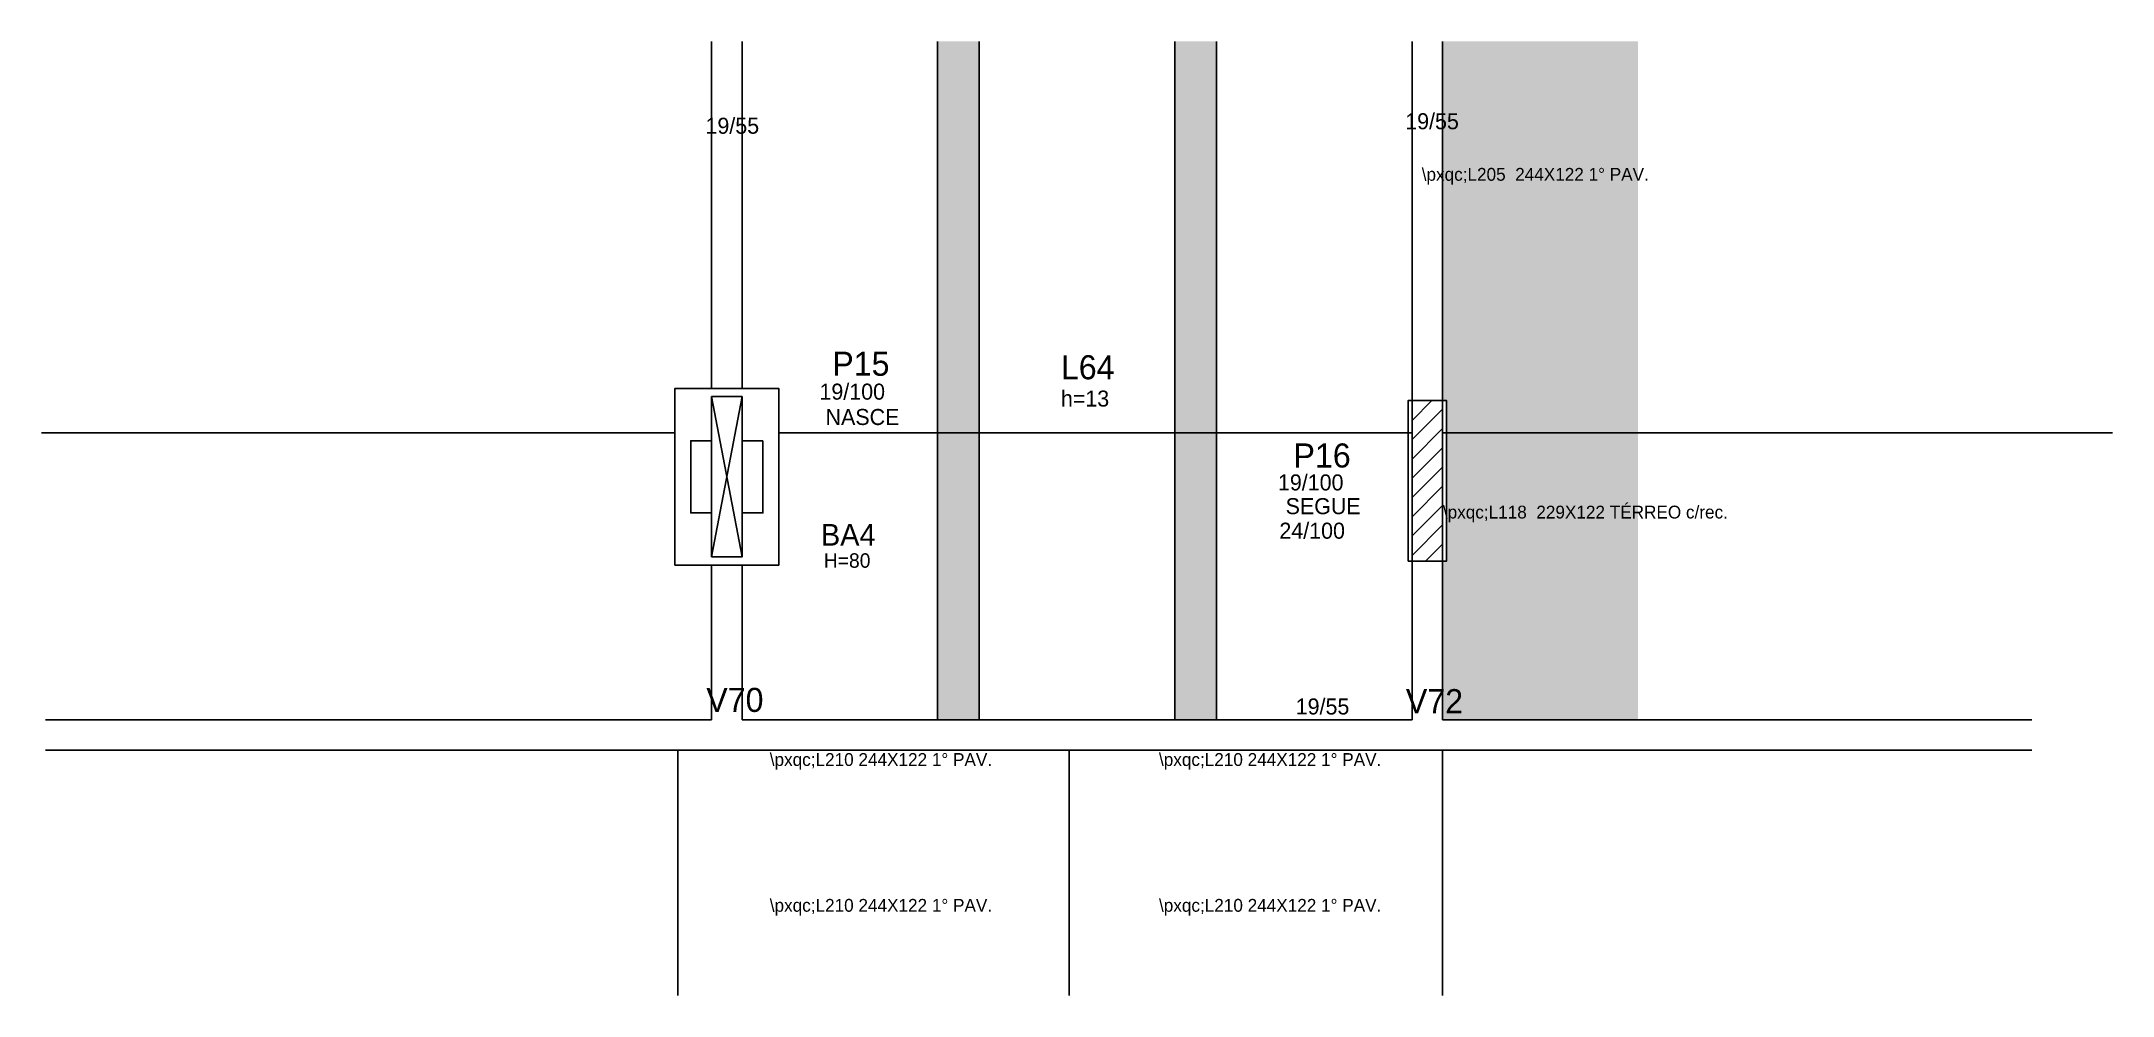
# Model space of a CAD drawing. Header units: metres. Extents: x 5575 to 6867, y 2525 to 3120.
import ezdxf

# ---------------------------------------------------------------- set-up
doc = ezdxf.new("R2010")
doc.units = ezdxf.units.M
for name, color, linetype in [('1', 7, 'Continuous'), ('3', 7, 'Continuous'), ('4', 7, 'Continuous'), ('7', 7, 'Continuous'), ('AUX00', 7, 'Continuous'), ('Hachura', 7, 'Continuous'), ('Painéis', 7, 'Continuous'), ('REAPROVEITAMENTO', 7, 'Continuous')]:
    doc.layers.add(name, color=color, linetype=linetype)

msp = doc.modelspace()

# ---------------------------------------------------------------- hatches: boundary and pattern name
at = {"layer": 'Hachura'}
h = msp.add_hatch(color=7, dxfattribs=at)
h.dxf.hatch_style = 1
h.paths.add_polyline_path([(6134.2, 2697.2), (6160.2, 2697.2), (6160.2, 2697.2), (6160.2, 3120.2), (6160.2, 3120.2), (6134.2, 3120.2), (6134.2, 3120.2), (6134.2, 2697.2)])
h = msp.add_hatch(color=7, dxfattribs=at)
h.dxf.hatch_style = 1
h.paths.add_polyline_path([(6282.2, 2697.2), (6308.2, 2697.2), (6308.2, 2697.2), (6308.2, 3120.2), (6308.2, 3120.2), (6282.2, 3120.2), (6282.2, 3120.2), (6282.2, 2697.2)])
at = {"layer": 'REAPROVEITAMENTO'}
h = msp.add_hatch(color=7, dxfattribs=at)
h.dxf.hatch_style = 1
h.paths.add_polyline_path([(6449.2, 2896.2), (6451.7, 2896.2), (6451.7, 2896.2), (6451.7, 2796.2), (6451.7, 2796.2), (6449.2, 2796.2), (6449.2, 2796.2), (6449.2, 2697.2), (6449.2, 2697.2), (6571.2, 2697.2), (6571.2, 2697.2), (6571.2, 3120.2), (6571.2, 3120.2), (6449.2, 3120.2), (6449.2, 3120.2), (6449.2, 2896.2)])

# ---------------------------------------------------------------- linework, layer by layer
at = {"layer": '1', "color": 7, "lineweight": 25}
for p, q in [((5993.2, 2798.7), (6012.2, 2898.7)), ((5993.2, 2898.7), (6012.2, 2798.7))]:
    msp.add_line(p, q, dxfattribs=at)
at = {"layer": '3', "color": 7, "lineweight": 25}
for p, q in [((6430.2, 2883.9), (6442.4, 2896.2)), ((6430.2, 2895.9), (6430.4, 2896.2)), ((6430.2, 2871.9), (6449.2, 2890.9)), ((6430.2, 2859.8), (6449.2, 2878.8)), ((6430.2, 2847.8), (6449.2, 2866.8)), ((6430.2, 2835.8), (6449.2, 2854.8)), ((6430.2, 2823.8), (6449.2, 2842.8)), ((6430.2, 2811.8), (6449.2, 2830.8)), ((6430.2, 2799.7), (6449.2, 2818.7)), ((6438.6, 2796.2), (6449.2, 2806.7))]:
    msp.add_line(p, q, dxfattribs=at)
for points in [[(5993.2, 3120.2), (5993.2, 2903.7)], [(6012.2, 2903.7), (6012.2, 3120.2)], [(6430.2, 3120.2), (6430.2, 2896.2)], [(6449.2, 2896.2), (6449.2, 3120.2)], [(5970.2, 2793.7), (6035.2, 2793.7), (6035.2, 2903.7), (5970.2, 2903.7), (5970.2, 2793.7)], [(5993.2, 2793.7), (5993.2, 2697.2)], [(6012.2, 2697.2), (6012.2, 2793.7)], [(6430.2, 2796.2), (6430.2, 2697.2)], [(6430.2, 2796.2), (6430.2, 2697.2)], [(6449.2, 2697.2), (6449.2, 2796.2)], [(6449.2, 2697.2), (6449.2, 2796.2)], [(5993.2, 2697.2), (5577.7, 2697.2)], [(6430.2, 2697.2), (6012.2, 2697.2)], [(6816.7, 2697.2), (6449.2, 2697.2)], [(5577.7, 2678.2), (6002.7, 2678.2)], [(6002.7, 2678.2), (6439.7, 2678.2)], [(6439.7, 2678.2), (6816.7, 2678.2)]]:
    msp.add_lwpolyline(points, dxfattribs=at)
at = {"layer": '7', "color": 7, "lineweight": 25}
for points in [[(5993.2, 2798.7), (6012.2, 2798.7), (6012.2, 2898.7), (5993.2, 2898.7), (5993.2, 2798.7)], [(6427.7, 2796.2), (6451.7, 2796.2), (6451.7, 2896.2), (6427.7, 2896.2), (6427.7, 2796.2)], [(6430.2, 2796.2), (6449.2, 2796.2), (6449.2, 2896.2), (6430.2, 2896.2), (6430.2, 2796.2)], [(5993.2, 2871.2), (5980.2, 2871.2), (5980.2, 2826.2), (5993.2, 2826.2), (5993.2, 2871.2)], [(6025.2, 2871.2), (6012.2, 2871.2), (6012.2, 2826.2), (6025.2, 2826.2), (6025.2, 2871.2)]]:
    msp.add_lwpolyline(points, dxfattribs=at)
at = {"layer": 'Painéis', "color": 7, "lineweight": 25}
for p, q in [((6134.2, 3120.2), (6134.2, 2697.2)), ((6160.2, 3120.2), (6160.2, 2697.2)), ((6282.2, 3120.2), (6282.2, 2697.2)), ((6308.2, 3120.2), (6308.2, 2697.2)), ((5575.2, 2876.2), (5970.2, 2876.2)), ((6430.2, 2876.2), (6035.2, 2876.2)), ((6867.2, 2876.2), (6449.2, 2876.2)), ((5972.2, 2678.2), (5972.2, 2525.2)), ((6216.2, 2678.2), (6216.2, 2525.2)), ((6449.2, 2678.2), (6449.2, 2525.2))]:
    msp.add_line(p, q, dxfattribs=at)

# ---------------------------------------------------------------- texts
at = {"layer": '3', "color": 7, "lineweight": 25}
for s, height, p in [('19/55', 10, (6425.9, 3065.4)), ('19/55', 10, (5989.4, 3062.6)), ('19/100', 10, (6060.5, 2896.8)), ('h=13', 10, (6211.1, 2892.5)), ('NASCE', 10, (6064.3, 2881)), ('19/100', 10, (6346.5, 2840.2)), ('SEGUE', 10, (6351.3, 2825.4)), ('24/100', 10, (6347.4, 2810.1)), ('H=80', 9, (6063.2, 2792)), ('19/55', 10, (6357.6, 2700.5))]:
    msp.add_text(s, height=height, dxfattribs=at).set_placement(p)
at = {"layer": '4', "color": 7, "lineweight": 25}
for s, height, p in [('P15', 15, (6068.5, 2911.7)), ('L64', 15, (6211.1, 2909.5)), ('P16', 15, (6356.2, 2854.5)), ('BA4', 13.5, (6061.4, 2805.8)), ('V70', 15, (5989.9, 2702.1)), ('V72', 15, (6426.3, 2701.3))]:
    msp.add_text(s, height=height, dxfattribs=at).set_placement(p)
at = {"layer": 'AUX00', "color": 7, "lineweight": 25}
for s, p in [('\\pxqc;L205 ^J244X122^J1° PAV.', (6436.2, 3033.3)), ('\\pxqc;L118 ^J229X122^JTÉRREO^Jc/rec.', (6449.4, 2822.7)), ('\\pxqc;L210^J244X122^J1° PAV.', (6029.5, 2668.4)), ('\\pxqc;L210^J244X122^J1° PAV.', (6272.3, 2668.4)), ('\\pxqc;L210^J244X122^J1° PAV.', (6029.5, 2577.5)), ('\\pxqc;L210^J244X122^J1° PAV.', (6272.3, 2577.5))]:
    msp.add_text(s, height=8, dxfattribs=at).set_placement(p)

doc.saveas('drawing.dxf')
